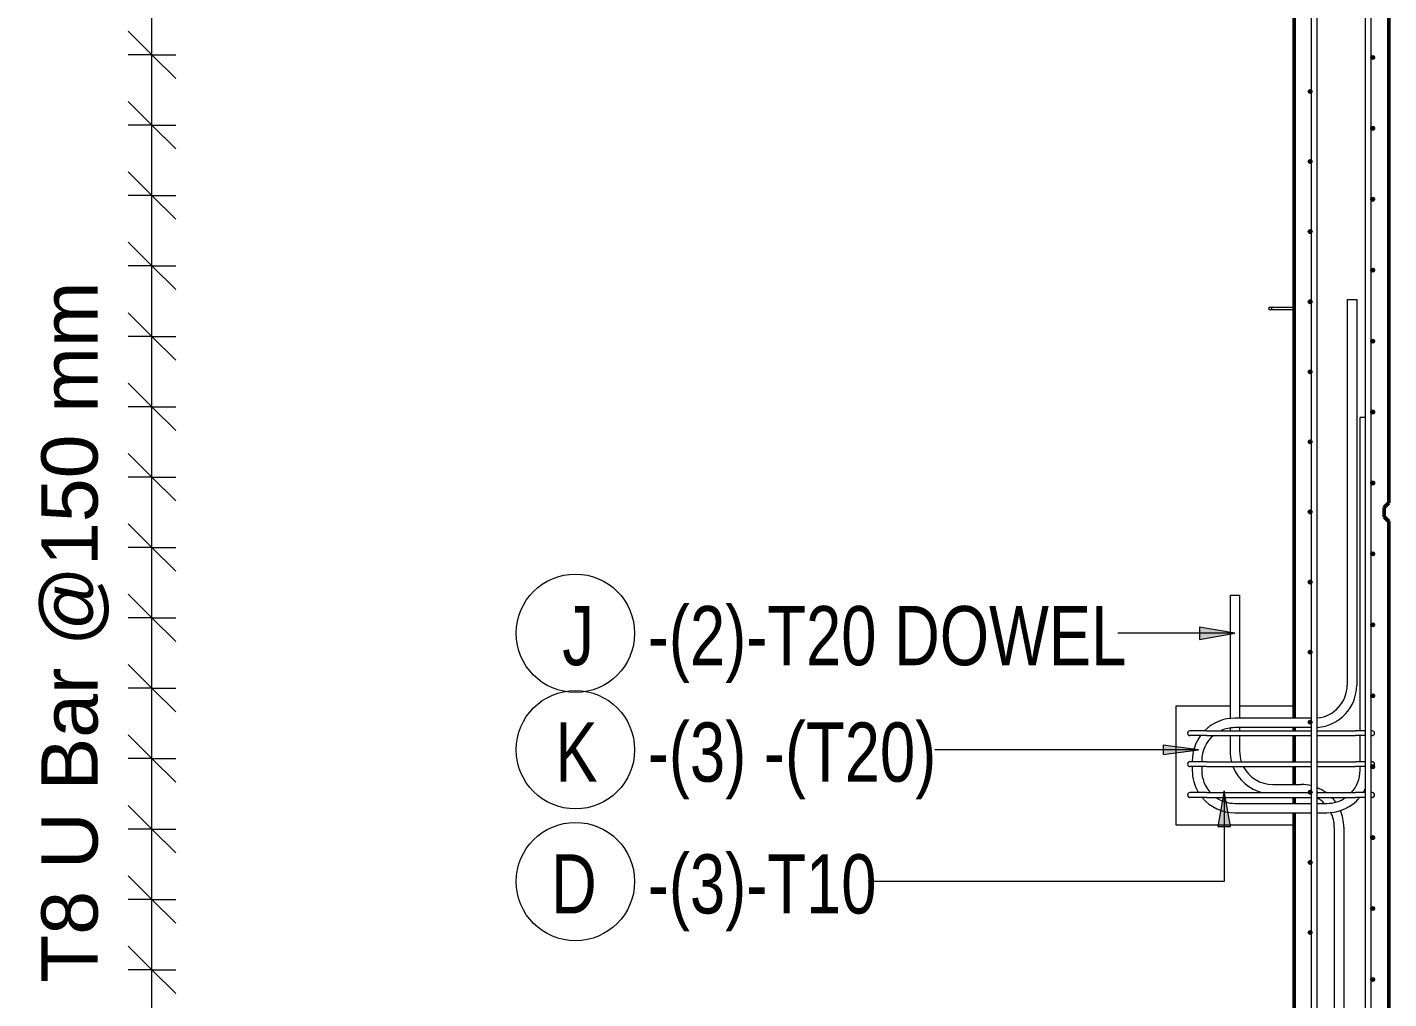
# Model space of a CAD drawing. Header units: millimetres. Extents: x -22025 to -1429, y -2879 to 29261.
# Drawn here: x -16273 to -13398, y 2642 to 4694 of the extents above; entities that cross this region are included whole.
import ezdxf

# ---------------------------------------------------------------- set-up
doc = ezdxf.new("R2010")
doc.units = ezdxf.units.MM
for name, color, linetype, lineweight in [('A-ANNO-DIMS', 211, 'Continuous', 9), ('A-ANNO-DIMS-50', 211, 'Continuous', 9), ('A-GENM', 13, 'Continuous', 18), ('A-WALL', 113, 'Continuous', 25), ('S-BEAM', 12, 'Continuous', 18), ('S-RBAR', 171, 'Continuous', 18), ('S-RBAR-IDEN', 171, 'Continuous', 9)]:
    doc.layers.add(name, color=color, linetype=linetype, lineweight=lineweight)
doc.styles.add('Arial', font='arial.ttf', dxfattribs={"height": 119.0625})
doc.styles.add('Nirmala UI Semilight', font='NirmalaS.ttf', dxfattribs={"width": 0.8, "height": 125})
doc.dimstyles.new('Arrow_Filled_-_2_5_NI_UI_1', dxfattribs={"dimscale": 304.8, "dimtxt": 130.920493, "dimasz": 0.328084, "dimexe": 0.164042, "dimexo": 0.0625, "dimgap": 0.164042, "dimtad": 1, "dimdec": 0, "dimzin": 0, "dimdsep": 46, "dimtxsty": 'Arial', "dimblk1": 'OBLIQUE', "dimblk2": 'OBLIQUE', "dimsah": 1, "dimcen": 0.09, "dimazin": 0, "dimtfac": 1, "dimtdec": 4, "dimtix": 1, "dimtmove": 0, "dimatfit": 3, "dimfxl": 0.164042, "dimfxlon": 1, "dimtvp": 1, "dimtolj": 1, "dimtzin": 0, "dimarcsym": 2})

# ---------------------------------------------------------------- blocks, each defined once
blk = doc.blocks.new('RR spread anchor face based - RR-SA-1_4-160-2134593-Elevation Right Copy 1')
at = {"layer": 'A-GENM'}
for p, q in [((2458.8, -447), (2463.8, -447)), ((2458.8, -453), (2458.8, -447)), ((2463.8, -453), (2458.8, -453)), ((2463.8, -447), (2511.2, -447)), ((2463.8, -447), (2463.8, -453)), ((2511.2, -453), (2463.8, -453))]:
    blk.add_line(p, q, dxfattribs=at)
blk = doc.blocks.new('DIMBLOCK47-Elevation Front Copy 1')
at = {"layer": 'A-ANNO-DIMS-50'}
for p, q in [((-16009.9, 2703.5), (-16059.9, 2753.5)), ((-16009.9, 2703.5), (-16059.9, 2703.5)), ((-16009.9, 2554.9), (-16009.9, 2703.5)), ((-16009.9, 2703.5), (-15959.9, 2653.5)), ((-16009.9, 2703.5), (-15959.9, 2703.5)), ((-16009.9, 2554.9), (-16059.9, 2604.9)), ((-16009.9, 2554.9), (-16059.9, 2554.9)), ((-16009.9, 2554.9), (-15959.9, 2504.9)), ((-16009.9, 2554.9), (-15959.9, 2554.9))]:
    blk.add_line(p, q, dxfattribs=at)
blk = doc.blocks.new('_Oblique')
at = {"color": 0, "linetype": 'ByBlock', "lineweight": -2}
blk.add_line((-0.5, -0.5), (0.5, 0.5), dxfattribs=at)
blk = doc.blocks.new('DIMBLOCK48-Elevation Front Copy 1')
at = {"layer": 'A-ANNO-DIMS-50'}
for p, q in [((-16009.9, 2852.2), (-16059.9, 2902.2)), ((-16009.9, 2852.2), (-16059.9, 2852.2)), ((-16009.9, 2703.5), (-16009.9, 2852.2)), ((-16009.9, 2852.2), (-15959.9, 2802.2)), ((-16009.9, 2852.2), (-15959.9, 2852.2)), ((-16009.9, 2703.5), (-16059.9, 2753.5)), ((-16009.9, 2703.5), (-16059.9, 2703.5)), ((-16009.9, 2703.5), (-15959.9, 2653.5)), ((-16009.9, 2703.5), (-15959.9, 2703.5))]:
    blk.add_line(p, q, dxfattribs=at)
blk = doc.blocks.new('DIMBLOCK49-Elevation Front Copy 1')
at = {"layer": 'A-ANNO-DIMS-50'}
for p, q in [((-16009.9, 3000.8), (-16059.9, 3050.8)), ((-16009.9, 3000.8), (-16059.9, 3000.8)), ((-16009.9, 2852.2), (-16009.9, 3000.8)), ((-16009.9, 3000.8), (-15959.9, 2950.8)), ((-16009.9, 3000.8), (-15959.9, 3000.8)), ((-16009.9, 2852.2), (-16059.9, 2902.2)), ((-16009.9, 2852.2), (-16059.9, 2852.2)), ((-16009.9, 2852.2), (-15959.9, 2802.2)), ((-16009.9, 2852.2), (-15959.9, 2852.2))]:
    blk.add_line(p, q, dxfattribs=at)
blk = doc.blocks.new('DIMBLOCK50-Elevation Front Copy 1')
at = {"layer": 'A-ANNO-DIMS-50'}
for p, q in [((-16009.9, 3149.5), (-16059.9, 3199.5)), ((-16009.9, 3149.5), (-16059.9, 3149.5)), ((-16009.9, 3000.8), (-16009.9, 3149.5)), ((-16009.9, 3149.5), (-15959.9, 3099.5)), ((-16009.9, 3149.5), (-15959.9, 3149.5)), ((-16009.9, 3000.8), (-16059.9, 3050.8)), ((-16009.9, 3000.8), (-16059.9, 3000.8)), ((-16009.9, 3000.8), (-15959.9, 2950.8)), ((-16009.9, 3000.8), (-15959.9, 3000.8))]:
    blk.add_line(p, q, dxfattribs=at)
blk = doc.blocks.new('DIMBLOCK51-Elevation Front Copy 1')
at = {"layer": 'A-ANNO-DIMS-50'}
for p, q in [((-16009.9, 3298.1), (-16059.9, 3348.1)), ((-16009.9, 3298.1), (-16059.9, 3298.1)), ((-16009.9, 3149.5), (-16009.9, 3298.1)), ((-16009.9, 3298.1), (-15959.9, 3248.1)), ((-16009.9, 3298.1), (-15959.9, 3298.1)), ((-16009.9, 3149.5), (-16059.9, 3199.5)), ((-16009.9, 3149.5), (-16059.9, 3149.5)), ((-16009.9, 3149.5), (-15959.9, 3099.5)), ((-16009.9, 3149.5), (-15959.9, 3149.5))]:
    blk.add_line(p, q, dxfattribs=at)
blk = doc.blocks.new('DIMBLOCK52-Elevation Front Copy 1')
at = {"layer": 'A-ANNO-DIMS-50'}
for p, q in [((-16009.9, 3446.7), (-16059.9, 3496.7)), ((-16009.9, 3446.7), (-16059.9, 3446.7)), ((-16009.9, 3298.1), (-16009.9, 3446.7)), ((-16009.9, 3446.7), (-15959.9, 3396.7)), ((-16009.9, 3446.7), (-15959.9, 3446.7)), ((-16009.9, 3298.1), (-16059.9, 3348.1)), ((-16009.9, 3298.1), (-16059.9, 3298.1)), ((-16009.9, 3298.1), (-15959.9, 3248.1)), ((-16009.9, 3298.1), (-15959.9, 3298.1))]:
    blk.add_line(p, q, dxfattribs=at)
blk = doc.blocks.new('DIMBLOCK53-Elevation Front Copy 1')
at = {"layer": 'A-ANNO-DIMS-50'}
for p, q in [((-16009.9, 3595.4), (-16059.9, 3645.4)), ((-16009.9, 3595.4), (-16059.9, 3595.4)), ((-16009.9, 3446.7), (-16009.9, 3595.4)), ((-16009.9, 3595.4), (-15959.9, 3545.4)), ((-16009.9, 3595.4), (-15959.9, 3595.4)), ((-16009.9, 3446.7), (-16059.9, 3496.7)), ((-16009.9, 3446.7), (-16059.9, 3446.7)), ((-16009.9, 3446.7), (-15959.9, 3396.7)), ((-16009.9, 3446.7), (-15959.9, 3446.7))]:
    blk.add_line(p, q, dxfattribs=at)
blk = doc.blocks.new('DIMBLOCK54-Elevation Front Copy 1')
at = {"layer": 'A-ANNO-DIMS-50'}
for p, q in [((-16009.9, 3744), (-16059.9, 3794)), ((-16009.9, 3744), (-16059.9, 3744)), ((-16009.9, 3595.4), (-16009.9, 3744)), ((-16009.9, 3744), (-15959.9, 3694)), ((-16009.9, 3744), (-15959.9, 3744)), ((-16009.9, 3595.4), (-16059.9, 3645.4)), ((-16009.9, 3595.4), (-16059.9, 3595.4)), ((-16009.9, 3595.4), (-15959.9, 3545.4)), ((-16009.9, 3595.4), (-15959.9, 3595.4))]:
    blk.add_line(p, q, dxfattribs=at)
blk = doc.blocks.new('DIMBLOCK55-Elevation Front Copy 1')
at = {"layer": 'A-ANNO-DIMS-50'}
for p, q in [((-16009.9, 3892.7), (-16059.9, 3942.7)), ((-16009.9, 3892.7), (-16059.9, 3892.7)), ((-16009.9, 3744), (-16009.9, 3892.7)), ((-16009.9, 3892.7), (-15959.9, 3842.7)), ((-16009.9, 3892.7), (-15959.9, 3892.7)), ((-16009.9, 3744), (-16059.9, 3794)), ((-16009.9, 3744), (-16059.9, 3744)), ((-16009.9, 3744), (-15959.9, 3694)), ((-16009.9, 3744), (-15959.9, 3744))]:
    blk.add_line(p, q, dxfattribs=at)
blk = doc.blocks.new('DIMBLOCK56-Elevation Front Copy 1')
at = {"layer": 'A-ANNO-DIMS-50'}
for p, q in [((-16009.9, 4041.3), (-16059.9, 4091.3)), ((-16009.9, 4041.3), (-16059.9, 4041.3)), ((-16009.9, 3892.7), (-16009.9, 4041.3)), ((-16009.9, 4041.3), (-15959.9, 3991.3)), ((-16009.9, 4041.3), (-15959.9, 4041.3)), ((-16009.9, 3892.7), (-16059.9, 3942.7)), ((-16009.9, 3892.7), (-16059.9, 3892.7)), ((-16009.9, 3892.7), (-15959.9, 3842.7)), ((-16009.9, 3892.7), (-15959.9, 3892.7))]:
    blk.add_line(p, q, dxfattribs=at)
blk = doc.blocks.new('DIMBLOCK57-Elevation Front Copy 1')
at = {"layer": 'A-ANNO-DIMS-50'}
for p, q in [((-16009.9, 4190), (-16059.9, 4240)), ((-16009.9, 4190), (-16059.9, 4190)), ((-16009.9, 4041.3), (-16009.9, 4190)), ((-16009.9, 4190), (-15959.9, 4140)), ((-16009.9, 4190), (-15959.9, 4190)), ((-16009.9, 4041.3), (-16059.9, 4091.3)), ((-16009.9, 4041.3), (-16059.9, 4041.3)), ((-16009.9, 4041.3), (-15959.9, 3991.3)), ((-16009.9, 4041.3), (-15959.9, 4041.3))]:
    blk.add_line(p, q, dxfattribs=at)
blk = doc.blocks.new('DIMBLOCK58-Elevation Front Copy 1')
at = {"layer": 'A-ANNO-DIMS-50'}
for p, q in [((-16009.9, 4338.6), (-16059.9, 4388.6)), ((-16009.9, 4338.6), (-16059.9, 4338.6)), ((-16009.9, 4190), (-16009.9, 4338.6)), ((-16009.9, 4338.6), (-15959.9, 4288.6)), ((-16009.9, 4338.6), (-15959.9, 4338.6)), ((-16009.9, 4190), (-16059.9, 4240)), ((-16009.9, 4190), (-16059.9, 4190)), ((-16009.9, 4190), (-15959.9, 4140)), ((-16009.9, 4190), (-15959.9, 4190))]:
    blk.add_line(p, q, dxfattribs=at)
blk = doc.blocks.new('DIMBLOCK59-Elevation Front Copy 1')
at = {"layer": 'A-ANNO-DIMS-50'}
for p, q in [((-16009.9, 4487.2), (-16059.9, 4537.2)), ((-16009.9, 4487.2), (-16059.9, 4487.2)), ((-16009.9, 4338.6), (-16009.9, 4487.2)), ((-16009.9, 4487.2), (-15959.9, 4437.2)), ((-16009.9, 4487.2), (-15959.9, 4487.2)), ((-16009.9, 4338.6), (-16059.9, 4388.6)), ((-16009.9, 4338.6), (-16059.9, 4338.6)), ((-16009.9, 4338.6), (-15959.9, 4288.6)), ((-16009.9, 4338.6), (-15959.9, 4338.6))]:
    blk.add_line(p, q, dxfattribs=at)
blk = doc.blocks.new('DIMBLOCK60-Elevation Front Copy 1')
at = {"layer": 'A-ANNO-DIMS-50'}
for p, q in [((-16009.9, 4635.9), (-16059.9, 4685.9)), ((-16009.9, 4635.9), (-16059.9, 4635.9)), ((-16009.9, 4487.2), (-16009.9, 4635.9)), ((-16009.9, 4635.9), (-15959.9, 4585.9)), ((-16009.9, 4635.9), (-15959.9, 4635.9)), ((-16009.9, 4487.2), (-16059.9, 4537.2)), ((-16009.9, 4487.2), (-16059.9, 4487.2)), ((-16009.9, 4487.2), (-15959.9, 4437.2)), ((-16009.9, 4487.2), (-15959.9, 4487.2))]:
    blk.add_line(p, q, dxfattribs=at)
blk = doc.blocks.new('DIMBLOCK61-Elevation Front Copy 1')
at = {"layer": 'A-ANNO-DIMS-50'}
for p, q in [((-16009.9, 4784.5), (-16059.9, 4834.5)), ((-16009.9, 4784.5), (-16059.9, 4784.5)), ((-16009.9, 4635.9), (-16009.9, 4784.5)), ((-16009.9, 4784.5), (-15959.9, 4734.5)), ((-16009.9, 4784.5), (-15959.9, 4784.5)), ((-16009.9, 4635.9), (-16059.9, 4685.9)), ((-16009.9, 4635.9), (-16059.9, 4635.9)), ((-16009.9, 4635.9), (-15959.9, 4585.9)), ((-16009.9, 4635.9), (-15959.9, 4635.9))]:
    blk.add_line(p, q, dxfattribs=at)
blk = doc.blocks.new('DIMBLOCK81-Elevation Front Copy 1')
at = {"layer": 'A-ANNO-DIMS-50'}
for p, q in [((-16009.9, 7608.7), (-16059.9, 7658.7)), ((-16009.9, 7608.7), (-16059.9, 7608.7)), ((-16009.9, -1309.8), (-16009.9, 7608.7)), ((-16009.9, 7460.1), (-16009.9, 7608.7)), ((-16009.9, 7608.7), (-15959.9, 7558.7)), ((-16009.9, 7608.7), (-15959.9, 7608.7)), ((-16009.9, 7460.1), (-16059.9, 7510.1)), ((-16009.9, 7460.1), (-16059.9, 7460.1)), ((-16009.9, 7311.4), (-16009.9, 7460.1)), ((-16009.9, 7460.1), (-15959.9, 7410.1)), ((-16009.9, 7460.1), (-15959.9, 7460.1)), ((-16009.9, 7311.4), (-16059.9, 7361.4)), ((-16009.9, 7311.4), (-16059.9, 7311.4)), ((-16009.9, 7162.8), (-16009.9, 7311.4)), ((-16009.9, 7311.4), (-15959.9, 7261.4)), ((-16009.9, 7311.4), (-15959.9, 7311.4)), ((-16009.9, 7162.8), (-16059.9, 7212.8)), ((-16009.9, 7162.8), (-16059.9, 7162.8)), ((-16009.9, 7014.1), (-16009.9, 7162.8)), ((-16009.9, 7162.8), (-15959.9, 7112.8)), ((-16009.9, 7162.8), (-15959.9, 7162.8)), ((-16009.9, 7014.1), (-16059.9, 7064.1)), ((-16009.9, 7014.1), (-16059.9, 7014.1)), ((-16009.9, 6865.5), (-16009.9, 7014.1)), ((-16009.9, 7014.1), (-15959.9, 6964.1)), ((-16009.9, 7014.1), (-15959.9, 7014.1)), ((-16009.9, 6865.5), (-16059.9, 6915.5)), ((-16009.9, 6865.5), (-16059.9, 6865.5)), ((-16009.9, 6716.9), (-16009.9, 6865.5)), ((-16009.9, 6865.5), (-15959.9, 6815.5)), ((-16009.9, 6865.5), (-15959.9, 6865.5)), ((-16009.9, 6716.9), (-16059.9, 6766.9)), ((-16009.9, 6716.9), (-16059.9, 6716.9)), ((-16009.9, 6568.2), (-16009.9, 6716.9)), ((-16009.9, 6716.9), (-15959.9, 6666.9)), ((-16009.9, 6716.9), (-15959.9, 6716.9)), ((-16009.9, 6568.2), (-16059.9, 6618.2)), ((-16009.9, 6568.2), (-16059.9, 6568.2)), ((-16009.9, 6419.6), (-16009.9, 6568.2)), ((-16009.9, 6568.2), (-15959.9, 6518.2)), ((-16009.9, 6568.2), (-15959.9, 6568.2)), ((-16009.9, 6419.6), (-16059.9, 6469.6)), ((-16009.9, 6419.6), (-16059.9, 6419.6)), ((-16009.9, 6270.9), (-16009.9, 6419.6)), ((-16009.9, 6419.6), (-15959.9, 6369.6)), ((-16009.9, 6419.6), (-15959.9, 6419.6)), ((-16009.9, 6270.9), (-16059.9, 6320.9)), ((-16009.9, 6270.9), (-16059.9, 6270.9)), ((-16009.9, 6122.3), (-16009.9, 6270.9)), ((-16009.9, 6270.9), (-15959.9, 6220.9)), ((-16009.9, 6270.9), (-15959.9, 6270.9)), ((-16009.9, 6122.3), (-16059.9, 6172.3)), ((-16009.9, 6122.3), (-16059.9, 6122.3)), ((-16009.9, 5973.6), (-16009.9, 6122.3)), ((-16009.9, 6122.3), (-15959.9, 6072.3)), ((-16009.9, 6122.3), (-15959.9, 6122.3)), ((-16009.9, 5973.6), (-16059.9, 6023.6)), ((-16009.9, 5973.6), (-16059.9, 5973.6)), ((-16009.9, 5825), (-16009.9, 5973.6)), ((-16009.9, 5973.6), (-15959.9, 5923.6)), ((-16009.9, 5973.6), (-15959.9, 5973.6)), ((-16009.9, 5825), (-16059.9, 5875)), ((-16009.9, 5825), (-16059.9, 5825)), ((-16009.9, 5676.4), (-16009.9, 5825)), ((-16009.9, 5825), (-15959.9, 5775)), ((-16009.9, 5825), (-15959.9, 5825)), ((-16009.9, 5676.4), (-16059.9, 5726.4)), ((-16009.9, 5676.4), (-16059.9, 5676.4)), ((-16009.9, 5527.7), (-16009.9, 5676.4)), ((-16009.9, 5676.4), (-15959.9, 5626.4)), ((-16009.9, 5676.4), (-15959.9, 5676.4)), ((-16009.9, 5527.7), (-16059.9, 5577.7)), ((-16009.9, 5527.7), (-16059.9, 5527.7)), ((-16009.9, 5379.1), (-16009.9, 5527.7)), ((-16009.9, 5527.7), (-15959.9, 5477.7)), ((-16009.9, 5527.7), (-15959.9, 5527.7)), ((-16009.9, 5379.1), (-16059.9, 5429.1)), ((-16009.9, 5379.1), (-16059.9, 5379.1)), ((-16009.9, 5230.4), (-16009.9, 5379.1)), ((-16009.9, 5379.1), (-15959.9, 5329.1)), ((-16009.9, 5379.1), (-15959.9, 5379.1)), ((-16009.9, 5230.4), (-16059.9, 5280.4)), ((-16009.9, 5230.4), (-16059.9, 5230.4)), ((-16009.9, 5081.8), (-16009.9, 5230.4)), ((-16009.9, 5230.4), (-15959.9, 5180.4)), ((-16009.9, 5230.4), (-15959.9, 5230.4)), ((-16009.9, 5081.8), (-16059.9, 5131.8)), ((-16009.9, 5081.8), (-16059.9, 5081.8)), ((-16009.9, 4933.2), (-16009.9, 5081.8)), ((-16009.9, 5081.8), (-15959.9, 5031.8)), ((-16009.9, 5081.8), (-15959.9, 5081.8)), ((-16009.9, 4933.2), (-16059.9, 4983.2)), ((-16009.9, 4933.2), (-16059.9, 4933.2)), ((-16009.9, 4784.5), (-16009.9, 4933.2)), ((-16009.9, 4933.2), (-15959.9, 4883.2)), ((-16009.9, 4933.2), (-15959.9, 4933.2)), ((-16009.9, 4784.5), (-16059.9, 4834.5)), ((-16009.9, 4784.5), (-16059.9, 4784.5)), ((-16009.9, 4635.9), (-16009.9, 4784.5)), ((-16009.9, 4784.5), (-15959.9, 4734.5)), ((-16009.9, 4784.5), (-15959.9, 4784.5)), ((-16009.9, 4635.9), (-16059.9, 4685.9)), ((-16009.9, 4635.9), (-16059.9, 4635.9)), ((-16009.9, 4487.2), (-16009.9, 4635.9)), ((-16009.9, 4635.9), (-15959.9, 4585.9)), ((-16009.9, 4635.9), (-15959.9, 4635.9)), ((-16009.9, 4487.2), (-16059.9, 4537.2)), ((-16009.9, 4487.2), (-16059.9, 4487.2)), ((-16009.9, 4338.6), (-16009.9, 4487.2)), ((-16009.9, 4487.2), (-15959.9, 4437.2)), ((-16009.9, 4487.2), (-15959.9, 4487.2)), ((-16009.9, 4338.6), (-16059.9, 4388.6)), ((-16009.9, 4338.6), (-16059.9, 4338.6)), ((-16009.9, 4190), (-16009.9, 4338.6)), ((-16009.9, 4338.6), (-15959.9, 4288.6)), ((-16009.9, 4338.6), (-15959.9, 4338.6)), ((-16009.9, 4190), (-16059.9, 4240)), ((-16009.9, 4190), (-16059.9, 4190)), ((-16009.9, 4041.3), (-16009.9, 4190)), ((-16009.9, 4190), (-15959.9, 4140)), ((-16009.9, 4190), (-15959.9, 4190)), ((-16009.9, 4041.3), (-16059.9, 4091.3)), ((-16009.9, 4041.3), (-16059.9, 4041.3)), ((-16009.9, 3892.7), (-16009.9, 4041.3)), ((-16009.9, 4041.3), (-15959.9, 3991.3)), ((-16009.9, 4041.3), (-15959.9, 4041.3)), ((-16009.9, 3892.7), (-16059.9, 3942.7)), ((-16009.9, 3892.7), (-16059.9, 3892.7)), ((-16009.9, 3744), (-16009.9, 3892.7)), ((-16009.9, 3892.7), (-15959.9, 3842.7)), ((-16009.9, 3892.7), (-15959.9, 3892.7)), ((-16009.9, 3744), (-16059.9, 3794)), ((-16009.9, 3744), (-16059.9, 3744)), ((-16009.9, 3595.4), (-16009.9, 3744)), ((-16009.9, 3744), (-15959.9, 3694)), ((-16009.9, 3744), (-15959.9, 3744)), ((-16009.9, 3595.4), (-16059.9, 3645.4)), ((-16009.9, 3595.4), (-16059.9, 3595.4)), ((-16009.9, 3446.7), (-16009.9, 3595.4)), ((-16009.9, 3595.4), (-15959.9, 3545.4)), ((-16009.9, 3595.4), (-15959.9, 3595.4)), ((-16009.9, 3446.7), (-16059.9, 3496.7)), ((-16009.9, 3446.7), (-16059.9, 3446.7)), ((-16009.9, 3298.1), (-16009.9, 3446.7)), ((-16009.9, 3446.7), (-15959.9, 3396.7)), ((-16009.9, 3446.7), (-15959.9, 3446.7)), ((-16009.9, 3298.1), (-16059.9, 3348.1)), ((-16009.9, 3298.1), (-16059.9, 3298.1)), ((-16009.9, 3149.5), (-16009.9, 3298.1)), ((-16009.9, 3298.1), (-15959.9, 3248.1)), ((-16009.9, 3298.1), (-15959.9, 3298.1)), ((-16009.9, 3149.5), (-16059.9, 3199.5)), ((-16009.9, 3149.5), (-16059.9, 3149.5)), ((-16009.9, 3000.8), (-16009.9, 3149.5)), ((-16009.9, 3149.5), (-15959.9, 3099.5)), ((-16009.9, 3149.5), (-15959.9, 3149.5)), ((-16009.9, 3000.8), (-16059.9, 3050.8)), ((-16009.9, 3000.8), (-16059.9, 3000.8)), ((-16009.9, 2852.2), (-16009.9, 3000.8)), ((-16009.9, 3000.8), (-15959.9, 2950.8)), ((-16009.9, 3000.8), (-15959.9, 3000.8)), ((-16009.9, 2852.2), (-16059.9, 2902.2)), ((-16009.9, 2852.2), (-16059.9, 2852.2)), ((-16009.9, 2703.5), (-16009.9, 2852.2)), ((-16009.9, 2852.2), (-15959.9, 2802.2)), ((-16009.9, 2852.2), (-15959.9, 2852.2)), ((-16009.9, 2703.5), (-16059.9, 2753.5)), ((-16009.9, 2703.5), (-16059.9, 2703.5)), ((-16009.9, 2554.9), (-16009.9, 2703.5)), ((-16009.9, 2703.5), (-15959.9, 2653.5)), ((-16009.9, 2703.5), (-15959.9, 2703.5)), ((-16009.9, 2554.9), (-16059.9, 2604.9)), ((-16009.9, 2554.9), (-16059.9, 2554.9)), ((-16009.9, 2406.3), (-16009.9, 2554.9)), ((-16009.9, 2554.9), (-15959.9, 2504.9)), ((-16009.9, 2554.9), (-15959.9, 2554.9)), ((-16009.9, 2406.3), (-16059.9, 2456.3)), ((-16009.9, 2406.3), (-16059.9, 2406.3)), ((-16009.9, 2257.6), (-16009.9, 2406.3)), ((-16009.9, 2406.3), (-15959.9, 2356.3)), ((-16009.9, 2406.3), (-15959.9, 2406.3)), ((-16009.9, 2257.6), (-16059.9, 2307.6)), ((-16009.9, 2257.6), (-16059.9, 2257.6)), ((-16009.9, 2109), (-16009.9, 2257.6)), ((-16009.9, 2257.6), (-15959.9, 2207.6)), ((-16009.9, 2257.6), (-15959.9, 2257.6)), ((-16009.9, 2109), (-16059.9, 2159)), ((-16009.9, 2109), (-16059.9, 2109)), ((-16009.9, 1960.3), (-16009.9, 2109)), ((-16009.9, 2109), (-15959.9, 2059)), ((-16009.9, 2109), (-15959.9, 2109)), ((-16009.9, 1960.3), (-16059.9, 2010.3)), ((-16009.9, 1960.3), (-16059.9, 1960.3)), ((-16009.9, 1811.7), (-16009.9, 1960.3)), ((-16009.9, 1960.3), (-15959.9, 1910.3)), ((-16009.9, 1960.3), (-15959.9, 1960.3)), ((-16009.9, 1811.7), (-16059.9, 1861.7)), ((-16009.9, 1811.7), (-16059.9, 1811.7)), ((-16009.9, 1663.1), (-16009.9, 1811.7)), ((-16009.9, 1811.7), (-15959.9, 1761.7)), ((-16009.9, 1811.7), (-15959.9, 1811.7)), ((-16009.9, 1663.1), (-16059.9, 1713.1)), ((-16009.9, 1663.1), (-16059.9, 1663.1)), ((-16009.9, 1514.4), (-16009.9, 1663.1)), ((-16009.9, 1663.1), (-15959.9, 1613.1)), ((-16009.9, 1663.1), (-15959.9, 1663.1)), ((-16009.9, 1514.4), (-16059.9, 1564.4)), ((-16009.9, 1514.4), (-16059.9, 1514.4)), ((-16009.9, 1365.8), (-16009.9, 1514.4)), ((-16009.9, 1514.4), (-15959.9, 1464.4)), ((-16009.9, 1514.4), (-15959.9, 1514.4)), ((-16009.9, 1365.8), (-16059.9, 1415.8)), ((-16009.9, 1365.8), (-16059.9, 1365.8)), ((-16009.9, 1217.1), (-16009.9, 1365.8)), ((-16009.9, 1365.8), (-15959.9, 1315.8)), ((-16009.9, 1365.8), (-15959.9, 1365.8)), ((-16009.9, 1217.1), (-16059.9, 1267.1)), ((-16009.9, 1217.1), (-16059.9, 1217.1)), ((-16009.9, 1068.5), (-16009.9, 1217.1)), ((-16009.9, 1217.1), (-15959.9, 1167.1)), ((-16009.9, 1217.1), (-15959.9, 1217.1)), ((-16009.9, 1068.5), (-16059.9, 1118.5)), ((-16009.9, 1068.5), (-16059.9, 1068.5)), ((-16009.9, 919.8), (-16009.9, 1068.5)), ((-16009.9, 1068.5), (-15959.9, 1018.5)), ((-16009.9, 1068.5), (-15959.9, 1068.5)), ((-16009.9, 919.8), (-16059.9, 969.8)), ((-16009.9, 919.8), (-16059.9, 919.8)), ((-16009.9, 771.2), (-16009.9, 919.8)), ((-16009.9, 919.8), (-15959.9, 869.8)), ((-16009.9, 919.8), (-15959.9, 919.8)), ((-16009.9, 771.2), (-16059.9, 821.2)), ((-16009.9, 771.2), (-16059.9, 771.2)), ((-16009.9, 622.6), (-16009.9, 771.2)), ((-16009.9, 771.2), (-15959.9, 721.2)), ((-16009.9, 771.2), (-15959.9, 771.2)), ((-16009.9, 622.6), (-16059.9, 672.6)), ((-16009.9, 622.6), (-16059.9, 622.6)), ((-16009.9, 473.9), (-16009.9, 622.6)), ((-16009.9, 622.6), (-15959.9, 572.6)), ((-16009.9, 622.6), (-15959.9, 622.6)), ((-16009.9, 473.9), (-16059.9, 523.9)), ((-16009.9, 473.9), (-16059.9, 473.9)), ((-16009.9, 325.3), (-16009.9, 473.9)), ((-16009.9, 473.9), (-15959.9, 423.9)), ((-16009.9, 473.9), (-15959.9, 473.9)), ((-16009.9, 325.3), (-16059.9, 375.3)), ((-16009.9, 325.3), (-16059.9, 325.3)), ((-16009.9, 176.6), (-16009.9, 325.3)), ((-16009.9, 325.3), (-15959.9, 275.3)), ((-16009.9, 325.3), (-15959.9, 325.3)), ((-16009.9, 176.6), (-16059.9, 226.6)), ((-16009.9, 176.6), (-16059.9, 176.6)), ((-16009.9, 28), (-16009.9, 176.6)), ((-16009.9, 176.6), (-15959.9, 126.6)), ((-16009.9, 176.6), (-15959.9, 176.6)), ((-16009.9, 28), (-16059.9, 78)), ((-16009.9, 28), (-16059.9, 28)), ((-16009.9, -120.6), (-16009.9, 28)), ((-16009.9, 28), (-15959.9, -22)), ((-16009.9, 28), (-15959.9, 28)), ((-16009.9, -120.6), (-16059.9, -70.6)), ((-16009.9, -120.6), (-16059.9, -120.6)), ((-16009.9, -269.3), (-16009.9, -120.6)), ((-16009.9, -120.6), (-15959.9, -170.6)), ((-16009.9, -120.6), (-15959.9, -120.6)), ((-16009.9, -269.3), (-16059.9, -219.3)), ((-16009.9, -269.3), (-16059.9, -269.3)), ((-16009.9, -417.9), (-16009.9, -269.3)), ((-16009.9, -269.3), (-15959.9, -319.3)), ((-16009.9, -269.3), (-15959.9, -269.3)), ((-16009.9, -417.9), (-16059.9, -367.9)), ((-16009.9, -417.9), (-16059.9, -417.9)), ((-16009.9, -566.6), (-16009.9, -417.9)), ((-16009.9, -417.9), (-15959.9, -467.9)), ((-16009.9, -417.9), (-15959.9, -417.9)), ((-16009.9, -566.6), (-16059.9, -516.6)), ((-16009.9, -566.6), (-16059.9, -566.6)), ((-16009.9, -715.2), (-16009.9, -566.6)), ((-16009.9, -566.6), (-15959.9, -616.6)), ((-16009.9, -566.6), (-15959.9, -566.6)), ((-16009.9, -715.2), (-16059.9, -665.2)), ((-16009.9, -715.2), (-16059.9, -715.2)), ((-16009.9, -863.8), (-16009.9, -715.2)), ((-16009.9, -715.2), (-15959.9, -765.2)), ((-16009.9, -715.2), (-15959.9, -715.2)), ((-16009.9, -863.8), (-16059.9, -813.8)), ((-16009.9, -863.8), (-16059.9, -863.8)), ((-16009.9, -1012.5), (-16009.9, -863.8)), ((-16009.9, -863.8), (-15959.9, -913.8)), ((-16009.9, -863.8), (-15959.9, -863.8)), ((-16009.9, -1012.5), (-16059.9, -962.5)), ((-16009.9, -1012.5), (-16059.9, -1012.5)), ((-16009.9, -1161.1), (-16009.9, -1012.5)), ((-16009.9, -1012.5), (-15959.9, -1062.5)), ((-16009.9, -1012.5), (-15959.9, -1012.5)), ((-16009.9, -1161.1), (-16059.9, -1111.1)), ((-16009.9, -1161.1), (-16059.9, -1161.1)), ((-16009.9, -1309.8), (-16009.9, -1161.1)), ((-16009.9, -1161.1), (-15959.9, -1211.1)), ((-16009.9, -1161.1), (-15959.9, -1161.1)), ((-16009.9, -1309.8), (-16059.9, -1259.8)), ((-16009.9, -1309.8), (-16059.9, -1309.8)), ((-16009.9, -1309.8), (-15959.9, -1359.8)), ((-16009.9, -1309.8), (-15959.9, -1309.8))]:
    blk.add_line(p, q, dxfattribs=at)
blk = doc.blocks.new('_None')
blk = doc.blocks.new('M_Rebar Tag_rfa Dimension - ARROW-793927-Elevation Right Copy 1')
at = {"layer": 'S-RBAR-IDEN'}
blk.add_circle((3132.6, -1663.2), 125, dxfattribs=at)
blk = doc.blocks.new('M_Rebar Tag_rfa MARK - ARROW-794226-Elevation Right Copy 1')
at = {"layer": 'S-RBAR-IDEN'}
blk.add_circle((993.7, 3168.3), 125, dxfattribs=at)

msp = doc.modelspace()

# ---------------------------------------------------------------- hatches: boundary and pattern name
at = {"layer": 'S-RBAR'}
for points in [[(-13432.3, 4626.3), (-13428.3, 4630.3), (-13432.3, 4634.3), (-13436.3, 4630.3)], [(-13564.3, 4554.3), (-13560.3, 4558.3), (-13564.3, 4562.3), (-13568.3, 4558.3)], [(-13432.3, 4476.6), (-13428.3, 4480.6), (-13432.3, 4484.6), (-13436.3, 4480.6)], [(-13564.3, 4406.4), (-13560.3, 4410.4), (-13564.3, 4414.4), (-13568.3, 4410.4)], [(-13432.3, 4326.8), (-13428.3, 4330.8), (-13432.3, 4334.8), (-13436.3, 4330.8)], [(-13564.3, 4258.4), (-13560.3, 4262.4), (-13564.3, 4266.4), (-13568.3, 4262.4)], [(-13432.3, 4177), (-13428.3, 4181), (-13432.3, 4185), (-13436.3, 4181)], [(-13564.3, 4110.4), (-13560.3, 4114.4), (-13564.3, 4118.4), (-13568.3, 4114.4)], [(-13432.3, 4027.2), (-13428.3, 4031.2), (-13432.3, 4035.2), (-13436.3, 4031.2)], [(-13564.3, 3962.4), (-13560.3, 3966.4), (-13564.3, 3970.4), (-13568.3, 3966.4)], [(-13432.3, 3877.4), (-13428.3, 3881.4), (-13432.3, 3885.4), (-13436.3, 3881.4)], [(-13564.3, 3814.4), (-13560.3, 3818.4), (-13564.3, 3822.4), (-13568.3, 3818.4)], [(-13432.3, 3727.6), (-13428.3, 3731.6), (-13432.3, 3735.6), (-13436.3, 3731.6)], [(-13564.3, 3666.4), (-13560.3, 3670.4), (-13564.3, 3674.4), (-13568.3, 3670.4)], [(-13432.3, 3577.9), (-13428.3, 3581.9), (-13432.3, 3585.9), (-13436.3, 3581.9)], [(-13564.3, 3518.5), (-13560.3, 3522.5), (-13564.3, 3526.5), (-13568.3, 3522.5)], [(-13432.3, 3428.1), (-13428.3, 3432.1), (-13432.3, 3436.1), (-13436.3, 3432.1)], [(-13564.3, 3370.5), (-13560.3, 3374.5), (-13564.3, 3378.5), (-13568.3, 3374.5)], [(-13432.3, 3278.3), (-13428.3, 3282.3), (-13432.3, 3286.3), (-13436.3, 3282.3)], [(-13564.3, 3222.5), (-13560.3, 3226.5), (-13564.3, 3230.5), (-13568.3, 3226.5)], [(-13432.3, 3128.5), (-13428.3, 3132.5), (-13432.3, 3136.5), (-13436.3, 3132.5)], [(-13564.3, 3074.5), (-13560.3, 3078.5), (-13564.3, 3082.5), (-13568.3, 3078.5)], [(-13432.3, 2978.7), (-13428.3, 2982.7), (-13432.3, 2986.7), (-13436.3, 2982.7)], [(-13564.3, 2926.5), (-13560.3, 2930.5), (-13564.3, 2934.5), (-13568.3, 2930.5)], [(-13432.3, 2828.9), (-13428.3, 2832.9), (-13432.3, 2836.9), (-13436.3, 2832.9)], [(-13564.3, 2778.5), (-13560.3, 2782.5), (-13564.3, 2786.5), (-13568.3, 2782.5)], [(-13432.3, 2679.2), (-13428.3, 2683.2), (-13432.3, 2687.2), (-13436.3, 2683.2)]]:
    msp.add_hatch(color=256, dxfattribs=at).paths.add_polyline_path(points)
h = msp.add_hatch(color=256, dxfattribs=at)
edge = h.paths.add_edge_path()
edge.add_arc((-13432.3, 4630.3), 4, 0, 360)
h = msp.add_hatch(color=256, dxfattribs=at)
edge = h.paths.add_edge_path()
edge.add_arc((-13564.3, 4558.3), 4, 0, 360)
h = msp.add_hatch(color=256, dxfattribs=at)
edge = h.paths.add_edge_path()
edge.add_arc((-13432.3, 4480.6), 4, 0, 360)
h = msp.add_hatch(color=256, dxfattribs=at)
edge = h.paths.add_edge_path()
edge.add_arc((-13564.3, 4410.4), 4, 0, 360)
h = msp.add_hatch(color=256, dxfattribs=at)
edge = h.paths.add_edge_path()
edge.add_arc((-13432.3, 4330.8), 4, 0, 360)
h = msp.add_hatch(color=256, dxfattribs=at)
edge = h.paths.add_edge_path()
edge.add_arc((-13564.3, 4262.4), 4, 0, 360)
h = msp.add_hatch(color=256, dxfattribs=at)
edge = h.paths.add_edge_path()
edge.add_arc((-13432.3, 4181), 4, 0, 360)
h = msp.add_hatch(color=256, dxfattribs=at)
edge = h.paths.add_edge_path()
edge.add_arc((-13564.3, 4114.4), 4, 0, 360)
h = msp.add_hatch(color=256, dxfattribs=at)
edge = h.paths.add_edge_path()
edge.add_arc((-13432.3, 4031.2), 4, 0, 360)
h = msp.add_hatch(color=256, dxfattribs=at)
edge = h.paths.add_edge_path()
edge.add_arc((-13564.3, 3966.4), 4, 0, 360)
h = msp.add_hatch(color=256, dxfattribs=at)
edge = h.paths.add_edge_path()
edge.add_arc((-13432.3, 3881.4), 4, 0, 360)
h = msp.add_hatch(color=256, dxfattribs=at)
edge = h.paths.add_edge_path()
edge.add_arc((-13564.3, 3818.4), 4, 0, 360)
h = msp.add_hatch(color=256, dxfattribs=at)
edge = h.paths.add_edge_path()
edge.add_arc((-13432.3, 3731.6), 4, 0, 360)
h = msp.add_hatch(color=256, dxfattribs=at)
edge = h.paths.add_edge_path()
edge.add_arc((-13564.3, 3670.4), 4, 0, 360)
h = msp.add_hatch(color=256, dxfattribs=at)
edge = h.paths.add_edge_path()
edge.add_arc((-13432.3, 3581.9), 4, 0, 360)
h = msp.add_hatch(color=256, dxfattribs=at)
edge = h.paths.add_edge_path()
edge.add_arc((-13564.3, 3522.5), 4, 0, 360)
h = msp.add_hatch(color=256, dxfattribs=at)
edge = h.paths.add_edge_path()
edge.add_arc((-13432.3, 3432.1), 4, 0, 360)
h = msp.add_hatch(color=256, dxfattribs=at)
edge = h.paths.add_edge_path()
edge.add_arc((-13564.3, 3374.5), 4, 0, 360)
h = msp.add_hatch(color=256, dxfattribs=at)
edge = h.paths.add_edge_path()
edge.add_arc((-13432.3, 3282.3), 4, 0, 360)
h = msp.add_hatch(color=256, dxfattribs=at)
edge = h.paths.add_edge_path()
edge.add_arc((-13564.3, 3226.5), 4, 0, 360)
h = msp.add_hatch(color=256, dxfattribs=at)
edge = h.paths.add_edge_path()
edge.add_arc((-13432.3, 3132.5), 4, 0, 360)
h = msp.add_hatch(color=256, dxfattribs=at)
edge = h.paths.add_edge_path()
edge.add_arc((-13564.3, 3078.5), 4, 0, 360)
h = msp.add_hatch(color=256, dxfattribs=at)
edge = h.paths.add_edge_path()
edge.add_arc((-13432.3, 2982.7), 4, 0, 360)
h = msp.add_hatch(color=256, dxfattribs=at)
edge = h.paths.add_edge_path()
edge.add_arc((-13564.3, 2930.5), 4, 0, 360)
h = msp.add_hatch(color=256, dxfattribs=at)
edge = h.paths.add_edge_path()
edge.add_arc((-13432.3, 2832.9), 4, 0, 360)
h = msp.add_hatch(color=256, dxfattribs=at)
edge = h.paths.add_edge_path()
edge.add_arc((-13564.3, 2782.5), 4, 0, 360)
h = msp.add_hatch(color=256, dxfattribs=at)
edge = h.paths.add_edge_path()
edge.add_arc((-13432.3, 2683.2), 4, 0, 360)
at = {"layer": 'S-RBAR-IDEN'}
for points in [[(-13723.3, 3414.2), (-13798.3, 3427.4), (-13798.3, 3401)], [(-13799.8, 3168.3), (-13874.8, 3178.2), (-13874.8, 3158.4)], [(-13745.9, 3081.4), (-13759.1, 3006.4), (-13732.7, 3006.4)]]:
    msp.add_hatch(color=256, dxfattribs=at).paths.add_polyline_path(points)

# ---------------------------------------------------------------- linework, layer by layer
at = {"layer": 'A-WALL', "lineweight": 50}
for p, q in [((-13398.3, 3690), (-13398.3, 7660)), ((-13598.3, 7622), (-13598.3, 3235)), ((-13408.3, 3680), (-13398.3, 3690)), ((-13408.3, 3660), (-13408.3, 3680)), ((-13398.3, 3650), (-13408.3, 3660)), ((-13398.3, -1395), (-13398.3, 3650)), ((-13598.3, 3215), (-13598.3, 3208.2)), ((-13598.3, 3198.2), (-13598.3, 3143)), ((-13598.3, 3133), (-13598.3, 3095)), ((-13598.3, 3067.7), (-13598.3, 3055)), ((-13598.3, 3035), (-13598.3, -1395))]:
    msp.add_line(p, q, dxfattribs=at)
at = {"layer": 'S-BEAM'}
for p, q in [((-13848.3, 3260), (-13848.3, 3010)), ((-13733.3, 3260), (-13848.3, 3260)), ((-13598.3, 3260), (-13713.3, 3260)), ((-13848.3, 3010), (-13598.3, 3010))]:
    msp.add_line(p, q, dxfattribs=at)
at = {"layer": 'S-RBAR'}
for p, q in [((-13561.2, -1365), (-13561.2, 7670)), ((-13549.2, -1365), (-13549.2, 7670)), ((-13447.4, -1365), (-13447.4, 7629.6)), ((-13435.4, -1365), (-13435.4, 7629.6)), ((-13432.3, 4634.3), (-13436.3, 4630.3)), ((-13436.3, 4630.3), (-13432.3, 4626.3)), ((-13428.3, 4630.3), (-13432.3, 4634.3)), ((-13432.3, 4626.3), (-13428.3, 4630.3)), ((-13564.3, 4562.3), (-13568.3, 4558.3)), ((-13568.3, 4558.3), (-13564.3, 4554.3)), ((-13560.3, 4558.3), (-13564.3, 4562.3)), ((-13564.3, 4554.3), (-13560.3, 4558.3)), ((-13432.3, 4484.6), (-13436.3, 4480.6)), ((-13436.3, 4480.6), (-13432.3, 4476.6)), ((-13428.3, 4480.6), (-13432.3, 4484.6)), ((-13432.3, 4476.6), (-13428.3, 4480.6)), ((-13564.3, 4414.4), (-13568.3, 4410.4)), ((-13568.3, 4410.4), (-13564.3, 4406.4)), ((-13560.3, 4410.4), (-13564.3, 4414.4)), ((-13564.3, 4406.4), (-13560.3, 4410.4)), ((-13432.3, 4334.8), (-13436.3, 4330.8)), ((-13436.3, 4330.8), (-13432.3, 4326.8)), ((-13428.3, 4330.8), (-13432.3, 4334.8)), ((-13432.3, 4326.8), (-13428.3, 4330.8)), ((-13564.3, 4266.4), (-13568.3, 4262.4)), ((-13568.3, 4262.4), (-13564.3, 4258.4)), ((-13560.3, 4262.4), (-13564.3, 4266.4)), ((-13564.3, 4258.4), (-13560.3, 4262.4)), ((-13432.3, 4185), (-13436.3, 4181)), ((-13436.3, 4181), (-13432.3, 4177)), ((-13428.3, 4181), (-13432.3, 4185)), ((-13432.3, 4177), (-13428.3, 4181)), ((-13564.3, 4118.4), (-13568.3, 4114.4)), ((-13568.3, 4114.4), (-13564.3, 4110.4)), ((-13560.3, 4114.4), (-13564.3, 4118.4)), ((-13564.3, 4110.4), (-13560.3, 4114.4)), ((-13486, 4119), (-13486, 3305)), ((-13486, 4119), (-13466, 4119)), ((-13466, 4119), (-13466, 3305)), ((-13432.3, 4035.2), (-13436.3, 4031.2)), ((-13436.3, 4031.2), (-13432.3, 4027.2)), ((-13428.3, 4031.2), (-13432.3, 4035.2)), ((-13432.3, 4027.2), (-13428.3, 4031.2)), ((-13564.3, 3970.4), (-13568.3, 3966.4)), ((-13560.3, 3966.4), (-13564.3, 3970.4)), ((-13568.3, 3966.4), (-13564.3, 3962.4)), ((-13564.3, 3962.4), (-13560.3, 3966.4)), ((-13432.3, 3885.4), (-13436.3, 3881.4)), ((-13436.3, 3881.4), (-13432.3, 3877.4)), ((-13428.3, 3881.4), (-13432.3, 3885.4)), ((-13432.3, 3877.4), (-13428.3, 3881.4)), ((-13447.4, 3870), (-13459, 3870)), ((-13459, 3208.2), (-13459, 3870)), ((-13564.3, 3822.4), (-13568.3, 3818.4)), ((-13568.3, 3818.4), (-13564.3, 3814.4)), ((-13560.3, 3818.4), (-13564.3, 3822.4)), ((-13564.3, 3814.4), (-13560.3, 3818.4)), ((-13432.3, 3735.6), (-13436.3, 3731.6)), ((-13436.3, 3731.6), (-13432.3, 3727.6)), ((-13428.3, 3731.6), (-13432.3, 3735.6)), ((-13432.3, 3727.6), (-13428.3, 3731.6)), ((-13564.3, 3674.4), (-13568.3, 3670.4)), ((-13568.3, 3670.4), (-13564.3, 3666.4)), ((-13560.3, 3670.4), (-13564.3, 3674.4)), ((-13564.3, 3666.4), (-13560.3, 3670.4)), ((-13432.3, 3585.9), (-13436.3, 3581.9)), ((-13436.3, 3581.9), (-13432.3, 3577.9)), ((-13428.3, 3581.9), (-13432.3, 3585.9)), ((-13432.3, 3577.9), (-13428.3, 3581.9)), ((-13564.3, 3526.5), (-13568.3, 3522.5)), ((-13568.3, 3522.5), (-13564.3, 3518.5)), ((-13560.3, 3522.5), (-13564.3, 3526.5)), ((-13564.3, 3518.5), (-13560.3, 3522.5)), ((-13733.3, 3495), (-13733.3, 3233.7)), ((-13733.3, 3495), (-13713.3, 3495)), ((-13713.3, 3495), (-13713.3, 3235)), ((-13432.3, 3436.1), (-13436.3, 3432.1)), ((-13436.3, 3432.1), (-13432.3, 3428.1)), ((-13428.3, 3432.1), (-13432.3, 3436.1)), ((-13432.3, 3428.1), (-13428.3, 3432.1)), ((-13564.3, 3378.5), (-13568.3, 3374.5)), ((-13568.3, 3374.5), (-13564.3, 3370.5)), ((-13560.3, 3374.5), (-13564.3, 3378.5)), ((-13564.3, 3370.5), (-13560.3, 3374.5)), ((-13432.3, 3286.3), (-13436.3, 3282.3)), ((-13436.3, 3282.3), (-13432.3, 3278.3)), ((-13428.3, 3282.3), (-13432.3, 3286.3)), ((-13432.3, 3278.3), (-13428.3, 3282.3)), ((-13561.2, 3235), (-13723.3, 3235)), ((-13564.3, 3230.5), (-13568.3, 3226.5)), ((-13568.3, 3226.5), (-13564.3, 3222.5)), ((-13560.3, 3226.5), (-13564.3, 3230.5)), ((-13564.3, 3222.5), (-13560.3, 3226.5)), ((-13783.3, 3208.2), (-13818.3, 3208.2)), ((-13783.3, 3198.2), (-13818.3, 3198.2)), ((-13783.3, 3208.2), (-13561.2, 3208.2)), ((-13783.3, 3198.2), (-13561.2, 3198.2)), ((-13733.3, 3213.7), (-13733.3, 3208.2)), ((-13733.3, 3198.2), (-13733.3, 3165)), ((-13561.2, 3215), (-13723.3, 3215)), ((-13713.3, 3215), (-13713.3, 3208.2)), ((-13713.3, 3198.2), (-13713.3, 3165)), ((-13549.2, 3208.2), (-13468.3, 3208.2)), ((-13549.2, 3198.2), (-13468.3, 3198.2)), ((-13446.8, 3208.2), (-13468.3, 3208.2)), ((-13446.8, 3198.2), (-13468.3, 3198.2)), ((-13459, 3143), (-13459, 3198.2)), ((-13433.3, 3208.2), (-13434.3, 3208.2)), ((-13433.3, 3198.2), (-13434.3, 3198.2)), ((-13783.3, 3143), (-13818.3, 3143)), ((-13813.3, 3145), (-13813.3, 3143)), ((-13793.3, 3145), (-13793.3, 3143)), ((-13783.3, 3143), (-13561.2, 3143)), ((-13549.2, 3143), (-13468.3, 3143)), ((-13446.8, 3143), (-13468.3, 3143)), ((-13432.3, 3136.5), (-13436.3, 3132.5)), ((-13433.3, 3143), (-13434.3, 3143)), ((-13428.3, 3132.5), (-13432.3, 3136.5)), ((-13783.3, 3133), (-13818.3, 3133)), ((-13813.3, 3133), (-13813.3, 3125)), ((-13793.3, 3133), (-13793.3, 3125)), ((-13783.3, 3133), (-13561.2, 3133)), ((-13549.2, 3133), (-13468.3, 3133)), ((-13446.8, 3133), (-13468.3, 3133)), ((-13459, 3125), (-13459, 3133)), ((-13436.3, 3132.5), (-13432.3, 3128.5)), ((-13433.3, 3133), (-13434.3, 3133)), ((-13432.3, 3128.5), (-13428.3, 3132.5)), ((-13783.3, 3077.7), (-13818.3, 3077.7)), ((-13783.3, 3077.7), (-13561.2, 3077.7)), ((-13643.3, 3095), (-13583.3, 3095)), ((-13564.3, 3082.5), (-13568.3, 3078.5)), ((-13568.3, 3078.5), (-13564.3, 3074.5)), ((-13560.3, 3078.5), (-13564.3, 3082.5)), ((-13564.3, 3074.5), (-13560.3, 3078.5)), ((-13549.2, 3077.7), (-13468.3, 3077.7)), ((-13446.8, 3077.7), (-13468.3, 3077.7)), ((-13433.3, 3077.7), (-13434.3, 3077.7)), ((-13783.3, 3067.7), (-13818.3, 3067.7)), ((-13783.3, 3067.7), (-13561.2, 3067.7)), ((-13723.3, 3055), (-13561.2, 3055)), ((-13549.2, 3067.7), (-13468.3, 3067.7)), ((-13549.2, 3055), (-13529, 3055)), ((-13446.8, 3067.7), (-13468.3, 3067.7)), ((-13433.3, 3067.7), (-13434.3, 3067.7)), ((-13723.3, 3035), (-13561.2, 3035)), ((-13549.2, 3035), (-13529, 3035)), ((-13513.3, 3005), (-13513.3, 2095)), ((-13493.3, 3005), (-13493.3, 2095)), ((-13432.3, 2986.7), (-13436.3, 2982.7)), ((-13436.3, 2982.7), (-13432.3, 2978.7)), ((-13428.3, 2982.7), (-13432.3, 2986.7)), ((-13432.3, 2978.7), (-13428.3, 2982.7)), ((-13564.3, 2934.5), (-13568.3, 2930.5)), ((-13560.3, 2930.5), (-13564.3, 2934.5)), ((-13568.3, 2930.5), (-13564.3, 2926.5)), ((-13564.3, 2926.5), (-13560.3, 2930.5)), ((-13432.3, 2836.9), (-13436.3, 2832.9)), ((-13436.3, 2832.9), (-13432.3, 2828.9)), ((-13428.3, 2832.9), (-13432.3, 2836.9)), ((-13432.3, 2828.9), (-13428.3, 2832.9)), ((-13564.3, 2786.5), (-13568.3, 2782.5)), ((-13568.3, 2782.5), (-13564.3, 2778.5)), ((-13560.3, 2782.5), (-13564.3, 2786.5)), ((-13564.3, 2778.5), (-13560.3, 2782.5)), ((-13432.3, 2687.2), (-13436.3, 2683.2)), ((-13436.3, 2683.2), (-13432.3, 2679.2)), ((-13428.3, 2683.2), (-13432.3, 2687.2)), ((-13432.3, 2679.2), (-13428.3, 2683.2))]:
    msp.add_line(p, q, dxfattribs=at)
for centre in [(-13432.3, 4630.3), (-13564.3, 4558.3), (-13432.3, 4480.6), (-13564.3, 4410.4), (-13432.3, 4330.8), (-13564.3, 4262.4), (-13432.3, 4181), (-13564.3, 4114.4), (-13432.3, 4031.2), (-13564.3, 3966.4), (-13432.3, 3881.4), (-13564.3, 3818.4), (-13432.3, 3731.6), (-13564.3, 3670.4), (-13432.3, 3581.9), (-13564.3, 3522.5), (-13432.3, 3432.1), (-13564.3, 3374.5), (-13432.3, 3282.3), (-13564.3, 3226.5), (-13432.3, 3132.5), (-13564.3, 3078.5), (-13432.3, 2982.7), (-13564.3, 2930.5), (-13432.3, 2832.9), (-13564.3, 2782.5), (-13432.3, 2683.2)]:
    msp.add_circle(centre, 4, dxfattribs=at)
for centre, radius, start, end in [((-13556, 3305), 70, 275.6002, 0), ((-13556, 3305), 90, 274.3557, 0), ((-13723.3, 3145), 90, 90, 135), ((-13818.3, 3203.2), 5, 90, 270), ((-13818.3, 3203.2), 5, 120, 165), ((-13818.3, 3203.2), 5, 120, 165), ((-13818.3, 3203.2), 5, 195, 240), ((-13818.3, 3203.2), 5, 195, 240), ((-13818.3, 3203.2), 5, 255, 270), ((-13818.3, 3203.2), 5, 255, 270), ((-13723.3, 3145), 90, 143.4311, 180), ((-13723.3, 3145), 70, 130.0578, 180), ((-13723.3, 3145), 70, 90, 114.5497), ((-13433.3, 3203.2), 5, 270, 90), ((-13433.3, 3203.2), 5, 270, 285), ((-13433.3, 3203.2), 5, 15, 60), ((-13433.3, 3203.2), 5, 300, 345), ((-13643.3, 3165), 90, 180, 194.196), ((-13643.3, 3165), 70, 180, 198.4898), ((-13818.3, 3138), 5, 90, 270), ((-13818.3, 3138), 5, 120, 165), ((-13818.3, 3138), 5, 120, 165), ((-13818.3, 3138), 5, 195, 240), ((-13818.3, 3138), 5, 195, 240), ((-13433.3, 3138), 5, 270, 90), ((-13433.3, 3138), 5, 15, 60), ((-13433.3, 3138), 5, 300, 345), ((-13818.3, 3138), 5, 255, 270), ((-13818.3, 3138), 5, 255, 270), ((-13723.3, 3125), 90, 180, 211.813), ((-13723.3, 3125), 70, 180, 222.6777), ((-13643.3, 3165), 90, 201.0476, 256.5633), ((-13643.3, 3165), 70, 207.3746, 270), ((-13529, 3125), 70, 317.3223, 0), ((-13433.3, 3138), 5, 270, 285), ((-13818.3, 3072.7), 5, 90, 270), ((-13818.3, 3072.7), 5, 120, 165), ((-13818.3, 3072.7), 5, 120, 165), ((-13583.3, 3005), 90, 75.7682, 90), ((-13583.3, 3005), 90, 54.5515, 67.5319), ((-13529, 3125), 90, 328.187, 336.0302), ((-13433.3, 3072.7), 5, 270, 90), ((-13433.3, 3072.7), 5, 15, 60), ((-13818.3, 3072.7), 5, 195, 240), ((-13818.3, 3072.7), 5, 195, 240), ((-13818.3, 3072.7), 5, 255, 270), ((-13818.3, 3072.7), 5, 255, 270), ((-13723.3, 3125), 90, 219.8604, 270), ((-13723.3, 3125), 70, 235.4575, 270), ((-13583.3, 3005), 70, 45.6776, 60.799), ((-13529, 3125), 70, 270, 304.5425), ((-13529, 3125), 90, 270, 320.1396), ((-13583.3, 3005), 90, 35.9254, 44.2817), ((-13433.3, 3072.7), 5, 270, 285), ((-13433.3, 3072.7), 5, 300, 345), ((-13583.3, 3005), 70, 360, 26.4838), ((-13583.3, 3005), 90, 0, 23.036)]:
    msp.add_arc(centre, radius, start, end, dxfattribs=at)
at = {"layer": 'S-RBAR-IDEN'}
for p, q in [((-13723.3, 3414.2), (-13798.3, 3427.4)), ((-13798.3, 3427.4), (-13798.3, 3401)), ((-13723.3, 3414.2), (-13970.6, 3414.2)), ((-13798.3, 3401), (-13723.3, 3414.2)), ((-13799.8, 3168.3), (-14357, 3168.3)), ((-13799.8, 3168.3), (-13874.8, 3178.2)), ((-13874.8, 3178.2), (-13874.8, 3158.4)), ((-13874.8, 3158.4), (-13799.8, 3168.3)), ((-13745.9, 3081.4), (-13759.1, 3006.4)), ((-13732.7, 3006.4), (-13745.9, 3081.4)), ((-13745.9, 3081.4), (-13745.9, 2889.9)), ((-13759.1, 3006.4), (-13732.7, 3006.4)), ((-13745.9, 2889.9), (-14497.4, 2889.9))]:
    msp.add_line(p, q, dxfattribs=at)

# ---------------------------------------------------------------- block references
at = {"layer": 'A-GENM'}
msp.add_blockref('RR spread anchor face based - RR-SA-1_4-160-2134593-Elevation Right Copy 1', (-16109.5, 4550), dxfattribs=at)
at = {"layer": 'S-RBAR-IDEN'}
for name, p in [('M_Rebar Tag_rfa Dimension - ARROW-793927-Elevation Right Copy 1', (-18248.4, 5077.4)), ('M_Rebar Tag_rfa MARK - ARROW-794226-Elevation Right Copy 1', (-16109.5, 0)), ('M_Rebar Tag_rfa Dimension - ARROW-793927-Elevation Right Copy 1', (-18248.4, 4553.1))]:
    msp.add_blockref(name, p, dxfattribs=at)

# ---------------------------------------------------------------- texts
at = {"layer": 'S-RBAR-IDEN', "char_height": 125, "attachment_point": 1, "style": 'Nirmala UI Semilight'}
for s, insert, width in [('J', (-15143.6, 3471.8), 57.721), ('-(2)-T20 DOWEL', (-14963, 3471.8), 1199.324), ('K', (-15158.2, 3225.9), 92.996), ('-(3) -(T20)', (-14963, 3225.9), 731.139), ('D', (-15167.4, 2947.5), 115.443), ('-(3)-T10', (-14963, 2947.5), 561.181)]:
    msp.add_mtext(s, dxfattribs=dict(at, insert=insert, width=width))

# ---------------------------------------------------------------- dimensions: what is measured, and where the dimension line sits
at = {"layer": 'A-ANNO-DIMS'}
for base, p1, p2, text, override, picture, middle in [((-16009.9, 7608.7), (-16059.9, -1309.8), (-16059.9, 7608.7), '8918', {"dimpost": '<>', "dimblk1": 'None', "dimblk2": 'None', "dimsah": 1, "dimfxl": 8918.467586}, 'DIMBLOCK81-Elevation Front Copy 1', (-16120.7, 3149.5)), ((-16009.9, 4784.5), (-16059.9, 4635.9), (-16059.9, 4784.5), ' ', {"dimpost": '<>', "dimfxl": 148.641126}, 'DIMBLOCK61-Elevation Front Copy 1', (-16009.9, 4710.2)), ((-16009.9, 4635.9), (-16059.9, 4487.2), (-16059.9, 4635.9), ' ', {"dimpost": '<>', "dimfxl": 148.641126}, 'DIMBLOCK60-Elevation Front Copy 1', (-16009.9, 4561.6)), ((-16009.9, 4487.2), (-16059.9, 4338.6), (-16059.9, 4487.2), ' ', {"dimpost": '<>', "dimfxl": 148.641126}, 'DIMBLOCK59-Elevation Front Copy 1', (-16009.9, 4412.9)), ((-16009.9, 4338.6), (-16059.9, 4190), (-16059.9, 4338.6), ' ', {"dimpost": '<>', "dimfxl": 148.641126}, 'DIMBLOCK58-Elevation Front Copy 1', (-16009.9, 4264.3)), ((-16009.9, 4190), (-16059.9, 4041.3), (-16059.9, 4190), ' ', {"dimpost": '<>', "dimfxl": 148.641126}, 'DIMBLOCK57-Elevation Front Copy 1', (-16009.9, 4115.6)), ((-16009.9, 4041.3), (-16059.9, 3892.7), (-16059.9, 4041.3), ' ', {"dimpost": '<>', "dimfxl": 148.641126}, 'DIMBLOCK56-Elevation Front Copy 1', (-16009.9, 3967)), ((-16009.9, 3892.7), (-16059.9, 3744), (-16059.9, 3892.7), ' ', {"dimpost": '<>', "dimfxl": 148.641126}, 'DIMBLOCK55-Elevation Front Copy 1', (-16009.9, 3818.3)), ((-16009.9, 3744), (-16059.9, 3595.4), (-16059.9, 3744), ' ', {"dimpost": '<>', "dimfxl": 148.641126}, 'DIMBLOCK54-Elevation Front Copy 1', (-16009.9, 3669.7)), ((-16009.9, 3595.4), (-16059.9, 3446.7), (-16059.9, 3595.4), ' ', {"dimpost": '<>', "dimfxl": 148.641126}, 'DIMBLOCK53-Elevation Front Copy 1', (-16009.9, 3521.1)), ((-16009.9, 3446.7), (-16059.9, 3298.1), (-16059.9, 3446.7), ' ', {"dimpost": '<>', "dimfxl": 148.641126}, 'DIMBLOCK52-Elevation Front Copy 1', (-16009.9, 3372.4)), ((-16009.9, 3298.1), (-16059.9, 3149.5), (-16059.9, 3298.1), ' ', {"dimpost": '<>', "dimfxl": 148.641126}, 'DIMBLOCK51-Elevation Front Copy 1', (-16009.9, 3223.8)), ((-16009.9, 3149.5), (-16059.9, 3000.8), (-16059.9, 3149.5), ' ', {"dimpost": '<>', "dimfxl": 148.641126}, 'DIMBLOCK50-Elevation Front Copy 1', (-16009.9, 3075.1)), ((-16009.9, 3000.8), (-16059.9, 2852.2), (-16059.9, 3000.8), ' ', {"dimpost": '<>', "dimfxl": 148.641126}, 'DIMBLOCK49-Elevation Front Copy 1', (-16009.9, 2926.5)), ((-16009.9, 2852.2), (-16059.9, 2703.5), (-16059.9, 2852.2), ' ', {"dimpost": '<>', "dimfxl": 148.641126}, 'DIMBLOCK48-Elevation Front Copy 1', (-16009.9, 2777.9)), ((-16009.9, 2703.5), (-16059.9, 2554.9), (-16059.9, 2703.5), ' ', {"dimpost": '<>', "dimfxl": 148.641126}, 'DIMBLOCK47-Elevation Front Copy 1', (-16009.9, 2629.2))]:
    dim = msp.add_linear_dim(base=base, p1=p1, p2=p2, angle=90, text=text, dimstyle='Arrow_Filled_-_2_5_NI_UI_1', override=override, dxfattribs=at)
    dim.commit()
    dim.dimension.update_dxf_attribs({"geometry": picture, "text_midpoint": middle})

# ---------------------------------------------------------------- next in the draw order: texts
at = {"layer": 'S-RBAR-IDEN', "insert": (-16243.6, 2676), "char_height": 119.062, "width": 1815.822, "attachment_point": 1, "rotation": 90, "style": 'Arial', "bg_fill": 3, "box_fill_scale": 1.25, "bg_fill_color": 256, "bg_fill_true_color": 13158600, "bg_fill_transparency": 0}
msp.add_mtext('T8 U Bar @150 mm', dxfattribs=at)

doc.saveas('drawing.dxf')
